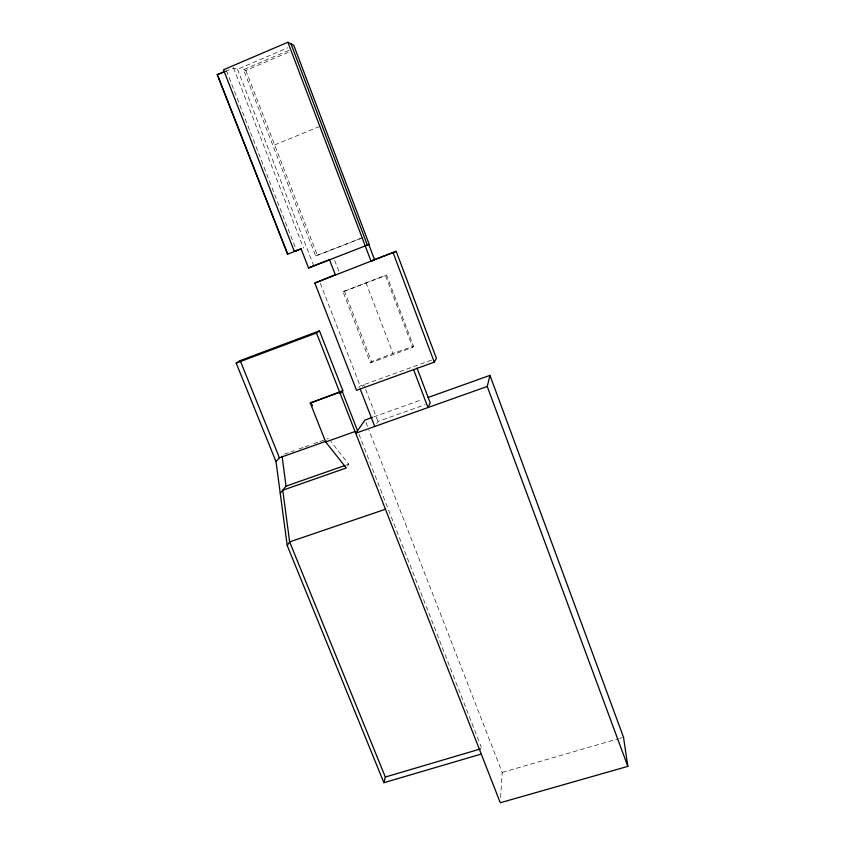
<?xml version="1.0" encoding="UTF-8"?>
<svg xmlns="http://www.w3.org/2000/svg" width="845" height="845" viewBox="0 0 845 845"><rect width="100%" height="100%" fill="white"/><g stroke="black" fill="none" stroke-linecap="round" stroke-linejoin="round"><path stroke-width="0.63" stroke-dasharray="4.22 3.17" d="M500.62 797.479L502.205 772.446L368.853 429.83M376.701 423.461L378 421.454L425.236 404.628M347.527 466.06L348.784 464.148L330.902 441.555M412.709 347.411L413.543 346.249L386.556 274.889L343.059 291.747L370.469 362.896L412.709 347.411L385.521 275.586L386.556 274.889M362.347 386.44L363.762 384.718L378 421.454M358.734 387.749L360.181 386.028L431.626 360.065M370.469 362.896L371.589 361.639L392.978 353.368L413.543 346.249M225.53 71.36L233.558 67.938L237.487 69.269L287.775 47.816M362.991 237.572L315.671 255.94L243.55 69.66L288.937 50.32M243.55 69.66L245.821 70.441L289.698 51.767M274.657 144.949L320.656 126.063M315.671 255.94L360.435 238.543M343.059 291.747L385.521 275.586M373.691 416.912L421.93 399.674M284.374 454.187L294.176 450.691M299.077 448.948L303.968 447.206M305.193 446.762L308.869 445.452M313.77 443.709L318.671 441.967M319.896 441.534L328.462 438.47M346.323 465.014L348.784 464.148M502.205 772.446L618.466 738.71M619.734 738.34L622.258 737.611M358.956 434.288L481.312 747.329M233.558 67.938L303.492 247.976M365.98 422.458L368.378 428.605M226.46 70.726L296.553 250.669M245.821 70.441L317.35 255.306M237.487 69.269L313.748 265.816M320.308 283.276L360.181 386.028M334.683 260.387L339.12 271.91M344.369 290.944L371.589 361.639M365.959 282.579L392.978 353.368"/><path stroke-width="1.27" d="M340.218 393.633L342.859 390.707L319.473 330.839L316.495 332.993L500.293 802.75L627.824 766.373L487.238 386.471L489.963 375.37L428.119 397.467M481.238 754.057L383.883 782.702L385.331 777.03L289.634 541.898L282.758 490.216L346.281 467.972L325.695 441.977L310.273 403.033L342.859 390.707M335.993 274.435L314.847 283.054L356.558 390.337L434.288 362.135L436.4 358.333L396.189 251.324L372.127 260.566M383.883 782.702L287.205 545.49L289.634 541.898L385.436 509.25M326.392 441.09L325.695 441.977L355.08 431.51M280.244 493.332L286.043 486.15L345.087 465.447M287.205 545.49L275.998 461.571L279.42 457.81L325.156 441.534M275.998 461.571L236.199 363.118L240.191 360.604L319.473 330.839M314.847 283.054L396.189 251.324M294.303 251.398L301.063 248.757L308.541 267.992L369.233 244.353L293.754 45.271L287.881 42.25L223.492 69.765L294.303 251.398L296.553 250.669M217.989 76.018L287.638 254.165L217.176 74.687L225.298 71.223M224.39 71.857L217.176 74.687M308.541 267.992L313.748 265.816M287.384 254.25L301.052 248.926M313.189 266.059L329.423 259.753M236.199 363.118L316.495 332.993M310.273 403.033L339.753 392.323M372.444 417.356L365.029 420.007L355.713 433.231L487.238 386.471M385.331 777.03L480.541 748.923M240.191 360.604L279.42 457.81M311.023 402.273L312.47 405.917M342.204 391.425L357.53 430.644M360.213 389.017L374.757 426.461M329.561 259.859L335.454 275.153M417.029 368.093L430.2 402.864L427.982 407.533L413.606 369.645M368.811 244.532L374.536 259.637L371.124 261.454L287.881 42.25M290.997 43.855L367.374 245.145M393.21 252.972L434.288 362.135M489.963 375.37L623.525 737.241L627.824 766.373M282.103 456.353L286.043 486.15"/></g></svg>
